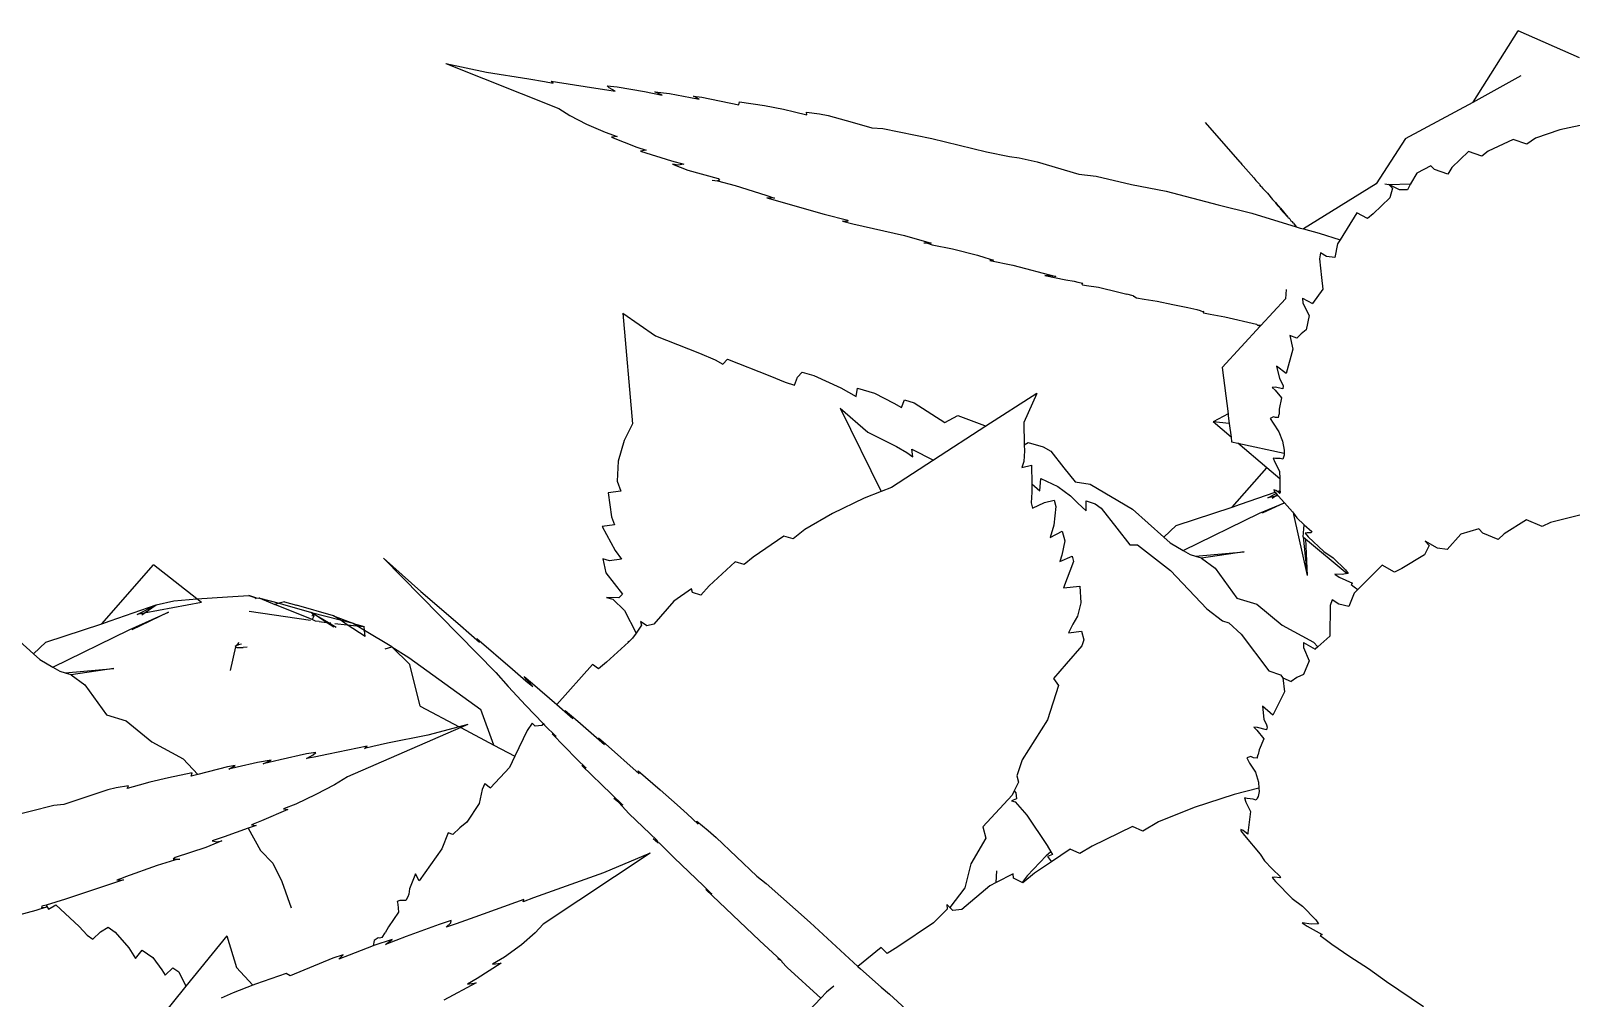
# Model space of a CAD drawing. Header units: metres. Extents: x -175 to 101, y -7 to 93.
# Drawn here: x 10.0074 to 10.097, y 1.4307 to 1.487 of the extents above; entities that cross this region are included whole.
import ezdxf

# ---------------------------------------------------------------- set-up
doc = ezdxf.new("R2010")
doc.units = ezdxf.units.M

# ---------------------------------------------------------------- blocks, each defined once
blk = doc.blocks.new('plantita1')
for p, q in [((-6.032176, 1.486495), (-6.0286, 1.488073)), ((-6.025975, 1.483917), (-6.0286, 1.488073)), ((-5.966202, 1.486179), (-5.97278, 1.483542)), ((-5.966202, 1.486179), (-5.968582, 1.48566)), ((-6.027028, 1.484503), (-6.028772, 1.485473)), ((-5.972333, 1.485148), (-5.974693, 1.484777)), ((-5.972458, 1.485024), (-5.972333, 1.485148)), ((-5.971943, 1.485126), (-5.972458, 1.485024)), ((-5.971046, 1.485275), (-5.971943, 1.485126)), ((-5.968582, 1.48566), (-5.971046, 1.485275)), ((-6.025975, 1.483917), (-6.027028, 1.484503)), ((-5.9811, 1.484217), (-5.983261, 1.483762)), ((-5.980623, 1.484277), (-5.9811, 1.484217)), ((-5.980947, 1.484091), (-5.980623, 1.484277)), ((-5.980438, 1.484192), (-5.980947, 1.484091)), ((-5.979226, 1.484418), (-5.980438, 1.484192)), ((-5.978367, 1.484527), (-5.979226, 1.484418)), ((-5.977772, 1.48453), (-5.978795, 1.484328)), ((-5.978795, 1.484328), (-5.978367, 1.484527)), ((-5.976173, 1.484805), (-5.977772, 1.48453)), ((-5.9756, 1.484878), (-5.976173, 1.484805)), ((-5.976059, 1.484568), (-5.975716, 1.484755)), ((-5.975585, 1.484628), (-5.976059, 1.484568)), ((-5.975716, 1.484755), (-5.9756, 1.484878)), ((-5.974693, 1.484777), (-5.975585, 1.484628)), ((-6.022048, 1.481807), (-6.025975, 1.483917)), ((-5.987198, 1.483335), (-5.98796, 1.483238)), ((-5.986492, 1.483352), (-5.987211, 1.483189)), ((-5.987211, 1.483189), (-5.987198, 1.483335)), ((-5.985865, 1.483504), (-5.986492, 1.483352)), ((-5.984759, 1.483716), (-5.985865, 1.483504)), ((-5.983297, 1.483938), (-5.984759, 1.483716)), ((-5.983261, 1.483762), (-5.983297, 1.483938)), ((-5.97278, 1.483542), (-5.973429, 1.48314)), ((-6.032757, 1.482683), (-6.031017, 1.482306)), ((-6.012428, 1.480417), (-6.010412, 1.48274)), ((-5.991001, 1.482424), (-5.991637, 1.482379)), ((-5.989845, 1.482748), (-5.991001, 1.482424)), ((-5.988462, 1.483138), (-5.989845, 1.482748)), ((-5.98796, 1.483238), (-5.988462, 1.483138)), ((-5.974401, 1.48264), (-5.97549, 1.482164)), ((-5.973429, 1.48314), (-5.974401, 1.48264)), ((-6.031017, 1.482306), (-6.029602, 1.481825)), ((-6.029602, 1.481825), (-6.029107, 1.481476)), ((-6.029107, 1.481476), (-6.028309, 1.481753)), ((-6.028309, 1.481753), (-6.026848, 1.481061)), ((-6.022048, 1.481807), (-6.020347, 1.47917)), ((-5.994486, 1.481807), (-5.997663, 1.481024)), ((-5.991637, 1.482379), (-5.994486, 1.481807)), ((-5.975855, 1.481877), (-5.977316, 1.481307)), ((-5.97549, 1.482164), (-5.976181, 1.481926)), ((-5.976181, 1.481926), (-5.975855, 1.481877)), ((-6.026848, 1.481061), (-6.026481, 1.480778)), ((-6.026481, 1.480778), (-6.025704, 1.481052)), ((-6.025704, 1.481052), (-6.024742, 1.480107)), ((-5.999559, 1.480681), (-6.000615, 1.480445)), ((-5.999005, 1.480751), (-5.999559, 1.480681)), ((-5.997663, 1.481024), (-5.999005, 1.480751)), ((-5.977544, 1.481075), (-5.979347, 1.480503)), ((-5.977316, 1.481307), (-5.97787, 1.48112)), ((-5.97787, 1.48112), (-5.977544, 1.481075)), ((-6.024742, 1.480107), (-6.024502, 1.479723)), ((-6.024502, 1.479723), (-6.023743, 1.479995)), ((-6.023743, 1.479995), (-6.023517, 1.480213)), ((-6.023517, 1.480213), (-6.022713, 1.479777)), ((-6.022713, 1.479777), (-6.022331, 1.47917)), ((-6.012611, 1.480206), (-6.013227, 1.479519)), ((-6.012611, 1.480206), (-6.012532, 1.480296)), ((-6.012428, 1.480417), (-6.012532, 1.480296)), ((-6.003049, 1.479736), (-6.004051, 1.479609)), ((-6.000615, 1.480445), (-6.003049, 1.479736)), ((-5.980291, 1.479965), (-5.98205, 1.479469)), ((-5.979393, 1.480301), (-5.980291, 1.479965)), ((-5.979347, 1.480503), (-5.98005, 1.480301)), ((-5.98005, 1.480301), (-5.979725, 1.480259)), ((-5.979725, 1.480259), (-5.979393, 1.480301)), ((-6.022331, 1.47917), (-6.02237, 1.47917)), ((-6.022331, 1.47917), (-6.022168, 1.478812)), ((-6.021068, 1.479136), (-6.022331, 1.47917)), ((-6.022168, 1.478812), (-6.021707, 1.478814)), ((-6.021707, 1.478814), (-6.021068, 1.479136)), ((-6.021068, 1.479136), (-6.02129, 1.478922)), ((-6.02129, 1.478922), (-6.021137, 1.478341)), ((-6.020852, 1.47917), (-6.021068, 1.479136)), ((-6.020347, 1.47917), (-6.016106, 1.476537)), ((-6.013804, 1.478829), (-6.014009, 1.478626)), ((-6.013753, 1.478884), (-6.013804, 1.478829)), ((-6.013647, 1.47901), (-6.013753, 1.478884)), ((-6.013647, 1.47901), (-6.013563, 1.479103)), ((-6.013554, 1.479145), (-6.013563, 1.479103)), ((-6.013339, 1.479365), (-6.013554, 1.479145)), ((-6.013227, 1.479519), (-6.013339, 1.479365)), ((-6.006109, 1.479118), (-6.008123, 1.478732)), ((-6.004051, 1.479609), (-6.006109, 1.479118)), ((-5.983051, 1.479074), (-5.98483, 1.478507)), ((-5.982024, 1.479338), (-5.983051, 1.479074)), ((-5.98205, 1.479469), (-5.982132, 1.479378)), ((-5.982132, 1.479378), (-5.982024, 1.479338)), ((-5.981699, 1.479379), (-5.982024, 1.479338)), ((-6.021137, 1.478341), (-6.020165, 1.47741)), ((-6.014489, 1.478077), (-6.014695, 1.477843)), ((-6.01448, 1.478044), (-6.014695, 1.477843)), ((-6.014489, 1.478077), (-6.014672, 1.477824)), ((-6.014672, 1.477824), (-6.01448, 1.478044)), ((-6.014308, 1.478244), (-6.014489, 1.478077)), ((-6.014009, 1.478626), (-6.014308, 1.478244)), ((-6.011138, 1.477935), (-6.013105, 1.477466)), ((-6.008123, 1.478732), (-6.011138, 1.477935)), ((-5.984896, 1.478343), (-5.988215, 1.477391)), ((-5.98483, 1.478507), (-5.985326, 1.47834)), ((-5.985326, 1.47834), (-5.984896, 1.478343)), ((-6.020165, 1.47741), (-6.019842, 1.477156)), ((-6.019842, 1.477156), (-6.019219, 1.477474)), ((-6.019219, 1.477474), (-6.018239, 1.475905)), ((-6.013105, 1.477466), (-6.015678, 1.476661)), ((-6.015373, 1.477015), (-6.015462, 1.476967)), ((-6.015315, 1.477134), (-6.015373, 1.477015)), ((-6.015315, 1.477134), (-6.015214, 1.477196)), ((-6.015191, 1.477224), (-6.015214, 1.477196)), ((-6.014772, 1.477754), (-6.015191, 1.477224)), ((-6.014764, 1.477716), (-6.015191, 1.477224)), ((-6.014772, 1.477754), (-6.014695, 1.477843)), ((-6.014772, 1.477754), (-6.014764, 1.477716)), ((-5.988215, 1.477391), (-5.989607, 1.477042)), ((-5.989607, 1.477042), (-5.989589, 1.47697)), ((-6.017033, 1.476295), (-6.018239, 1.475905)), ((-6.016106, 1.476537), (-6.017033, 1.476295)), ((-6.015913, 1.476588), (-6.016106, 1.476537)), ((-6.015678, 1.476661), (-6.015913, 1.476588)), ((-6.015539, 1.476877), (-6.015678, 1.476661)), ((-6.015539, 1.476877), (-6.015462, 1.476967)), ((-5.99289, 1.476166), (-5.99444, 1.47571)), ((-5.9899, 1.476834), (-5.99289, 1.476166)), ((-5.989299, 1.476983), (-5.9899, 1.476834)), ((-5.989589, 1.47697), (-5.989299, 1.476983)), ((-6.018239, 1.475905), (-6.018088, 1.475664)), ((-6.018088, 1.475664), (-6.017932, 1.47487)), ((-5.995681, 1.47539), (-5.997145, 1.47502)), ((-5.994502, 1.475609), (-5.995681, 1.47539)), ((-5.994228, 1.475713), (-5.994502, 1.475609)), ((-5.99444, 1.47571), (-5.994228, 1.475713)), ((-5.994228, 1.475713), (-5.994017, 1.475717)), ((-6.017932, 1.47487), (-6.01745, 1.474933)), ((-6.01745, 1.474933), (-6.017096, 1.47514)), ((-6.017039, 1.474796), (-6.017159, 1.473712)), ((-6.017096, 1.47514), (-6.017039, 1.474796)), ((-5.999193, 1.474422), (-6.001706, 1.473773)), ((-5.997871, 1.474702), (-5.999193, 1.474422)), ((-5.997572, 1.474875), (-5.99807, 1.474722)), ((-5.99807, 1.474722), (-5.997871, 1.474702)), ((-5.997145, 1.47502), (-5.997572, 1.474875)), ((-6.017159, 1.473712), (-6.017234, 1.473033)), ((-6.002987, 1.473447), (-6.003269, 1.47338)), ((-6.002764, 1.473492), (-6.002987, 1.473447)), ((-6.002293, 1.473576), (-6.002764, 1.473492)), ((-6.001066, 1.473837), (-6.002293, 1.473576)), ((-6.001706, 1.473773), (-6.001066, 1.473837)), ((-6.017234, 1.473033), (-6.016632, 1.472195)), ((-6.015095, 1.473015), (-6.015056, 1.472464)), ((-6.006393, 1.472535), (-6.006832, 1.472458)), ((-6.006234, 1.472621), (-6.006393, 1.472535)), ((-6.006206, 1.472654), (-6.006234, 1.472621)), ((-6.006234, 1.472621), (-6.006183, 1.472613)), ((-6.006206, 1.472654), (-6.005837, 1.472746)), ((-6.005358, 1.472859), (-6.005837, 1.472746)), ((-6.004188, 1.473153), (-6.005358, 1.472859)), ((-6.003489, 1.473257), (-6.004188, 1.473153)), ((-6.003248, 1.473288), (-6.003489, 1.473257)), ((-6.003269, 1.47338), (-6.00321, 1.473324)), ((-6.00321, 1.473324), (-6.003248, 1.473288)), ((-6.016045, 1.472506), (-6.016632, 1.472195)), ((-6.016078, 1.472219), (-6.016437, 1.471494)), ((-6.016045, 1.472506), (-6.016078, 1.472219)), ((-6.015056, 1.472464), (-6.013624, 1.470917)), ((-6.010303, 1.471649), (-6.010688, 1.471573)), ((-6.01031, 1.471736), (-6.010277, 1.471719)), ((-6.010277, 1.471719), (-6.010303, 1.471649)), ((-6.010094, 1.471791), (-6.010277, 1.471719)), ((-6.009902, 1.471842), (-6.010094, 1.471791)), ((-6.009388, 1.471963), (-6.009902, 1.471842)), ((-6.008515, 1.472151), (-6.009388, 1.471963)), ((-6.007602, 1.472331), (-6.008515, 1.472151)), ((-6.006832, 1.472458), (-6.007602, 1.472331)), ((-6.016437, 1.471494), (-6.016261, 1.47066)), ((-6.013624, 1.470917), (-6.013594, 1.47092)), ((-6.013624, 1.470917), (-6.013594, 1.470889)), ((-6.013594, 1.47092), (-6.013517, 1.470924)), ((-6.013517, 1.470924), (-6.013594, 1.470889)), ((-6.013594, 1.470889), (-6.011371, 1.468484)), ((-6.013517, 1.470924), (-6.01346, 1.470918)), ((-6.013385, 1.470991), (-6.01346, 1.470918)), ((-6.01153, 1.47142), (-6.013385, 1.470991)), ((-6.010688, 1.471573), (-6.01153, 1.47142)), ((-5.976503, 1.471628), (-5.978408, 1.470315)), ((-5.976503, 1.471628), (-5.977076, 1.465192)), ((-6.016261, 1.47066), (-6.01597, 1.470443)), ((-6.01597, 1.470443), (-6.015732, 1.470179)), ((-6.015732, 1.470179), (-6.015309, 1.47034)), ((-6.015309, 1.47034), (-6.015495, 1.46955)), ((-5.978408, 1.470315), (-5.980978, 1.469315)), ((-6.015495, 1.46955), (-6.015096, 1.468129)), ((-5.982608, 1.468964), (-5.985058, 1.467999)), ((-5.982333, 1.46867), (-5.982608, 1.468964)), ((-5.980978, 1.469315), (-5.981876, 1.468928)), ((-6.015096, 1.468129), (-6.014549, 1.468562)), ((-6.014549, 1.468562), (-6.014709, 1.46783)), ((-6.011371, 1.468484), (-6.011722, 1.465777)), ((-5.986952, 1.468198), (-5.987615, 1.468004)), ((-5.986663, 1.467905), (-5.986952, 1.468198)), ((-5.981876, 1.468928), (-5.982333, 1.46867)), ((-6.014876, 1.467537), (-6.014926, 1.467402)), ((-6.014926, 1.467402), (-6.014914, 1.467239)), ((-6.014914, 1.467239), (-6.014471, 1.467321)), ((-6.014709, 1.46783), (-6.014876, 1.467537)), ((-6.014461, 1.46716), (-6.014837, 1.466711)), ((-6.014471, 1.467321), (-6.014297, 1.467318)), ((-6.014297, 1.467318), (-6.014461, 1.46716)), ((-5.990154, 1.467263), (-5.991148, 1.466973)), ((-5.990085, 1.466781), (-5.990154, 1.467263)), ((-5.989183, 1.467295), (-5.990085, 1.466781)), ((-5.987615, 1.468004), (-5.989183, 1.467295)), ((-5.986499, 1.467454), (-5.986663, 1.467905)), ((-5.985951, 1.467614), (-5.986499, 1.467454)), ((-5.985058, 1.467999), (-5.985951, 1.467614)), ((-6.014837, 1.466711), (-6.014704, 1.466045)), ((-6.000588, 1.466971), (-5.999837, 1.465274)), ((-6.000588, 1.466971), (-5.997634, 1.465058)), ((-5.993459, 1.466424), (-5.995253, 1.465272)), ((-5.992906, 1.466586), (-5.993459, 1.466424)), ((-5.992717, 1.466138), (-5.992906, 1.466586)), ((-5.992268, 1.466394), (-5.992717, 1.466138)), ((-5.991148, 1.466973), (-5.992268, 1.466394)), ((-6.014704, 1.466045), (-6.014695, 1.465767)), ((-6.014661, 1.465555), (-6.014695, 1.465767)), ((-6.014661, 1.465555), (-6.014491, 1.465557)), ((-6.014491, 1.465557), (-6.014363, 1.465601)), ((-6.014363, 1.465601), (-6.014179, 1.465499)), ((-6.014179, 1.465499), (-6.014339, 1.465226)), ((-6.011738, 1.465653), (-6.011795, 1.465214)), ((-6.011722, 1.465777), (-6.011738, 1.465653)), ((-6.011722, 1.465777), (-6.010854, 1.465319)), ((-5.996, 1.465682), (-5.99755, 1.465103)), ((-5.995253, 1.465272), (-5.996, 1.465682)), ((-5.989162, 1.466107), (-5.991535, 1.461257)), ((-5.989162, 1.466107), (-5.990759, 1.464704)), ((-6.014679, 1.46474), (-6.014891, 1.464185)), ((-6.014339, 1.465226), (-6.014679, 1.46474)), ((-6.011897, 1.464422), (-6.010854, 1.465319)), ((-6.011795, 1.465214), (-6.011897, 1.464422)), ((-6.011795, 1.465214), (-6.010854, 1.465319)), ((-5.999837, 1.465274), (-5.999866, 1.46397)), ((-5.99755, 1.465103), (-5.997634, 1.465058)), ((-5.997634, 1.465058), (-5.994584, 1.463083)), ((-5.990759, 1.464704), (-5.992432, 1.463868)), ((-5.977076, 1.465192), (-5.976577, 1.464225)), ((-6.014891, 1.464185), (-6.014991, 1.463665)), ((-6.014991, 1.463665), (-6.014988, 1.463486)), ((-6.012301, 1.464075), (-6.014988, 1.463486)), ((-6.013973, 1.462637), (-6.012301, 1.464075)), ((-6.011932, 1.464156), (-6.012301, 1.464075)), ((-6.011897, 1.464422), (-6.011932, 1.464156)), ((-6.001412, 1.463599), (-6.002173, 1.462629)), ((-6.000972, 1.463853), (-6.001412, 1.463599)), ((-6.000091, 1.46411), (-6.000972, 1.463853)), ((-5.999866, 1.46397), (-6.000091, 1.46411)), ((-5.999866, 1.46397), (-5.999874, 1.463616)), ((-5.999874, 1.463616), (-5.999836, 1.463007)), ((-5.993316, 1.463726), (-5.994584, 1.463083)), ((-5.993387, 1.463267), (-5.993316, 1.463726)), ((-5.992432, 1.463868), (-5.993039, 1.463525)), ((-5.976577, 1.464225), (-5.976234, 1.463017)), ((-6.014988, 1.463486), (-6.014986, 1.463367)), ((-6.014986, 1.463367), (-6.01494, 1.46326)), ((-6.01494, 1.46326), (-6.014913, 1.463137)), ((-6.014913, 1.463137), (-6.01476, 1.463172)), ((-6.01476, 1.463172), (-6.01448, 1.463184)), ((-6.014438, 1.462968), (-6.014715, 1.462447)), ((-6.01448, 1.463184), (-6.014346, 1.463203)), ((-6.014346, 1.463203), (-6.014438, 1.462968)), ((-6.000283, 1.462798), (-6.000297, 1.461696)), ((-5.999733, 1.462646), (-6.000283, 1.462798)), ((-5.999836, 1.463007), (-5.999733, 1.462646)), ((-5.994584, 1.463083), (-5.992131, 1.461494)), ((-5.993039, 1.463525), (-5.993387, 1.463267)), ((-5.976234, 1.463017), (-5.976176, 1.46186)), ((-6.014726, 1.46199), (-6.01474, 1.461364)), ((-6.014726, 1.46199), (-6.013973, 1.462637)), ((-6.014715, 1.462447), (-6.014726, 1.46199)), ((-6.011961, 1.460349), (-6.013973, 1.462637)), ((-6.002819, 1.461825), (-6.003693, 1.461692)), ((-6.002173, 1.462629), (-6.002819, 1.461825)), ((-6.000826, 1.462015), (-6.001819, 1.461544)), ((-6.000778, 1.461297), (-6.000826, 1.462015)), ((-5.976176, 1.46186), (-5.976386, 1.461273)), ((-6.014642, 1.461007), (-6.014998, 1.460607)), ((-6.014758, 1.46114), (-6.014721, 1.461167)), ((-6.014721, 1.461167), (-6.014751, 1.461188)), ((-6.014745, 1.461253), (-6.014747, 1.46122)), ((-6.014747, 1.46122), (-6.014721, 1.461167)), ((-6.014743, 1.461311), (-6.014745, 1.461253)), ((-6.014662, 1.461211), (-6.014745, 1.461253)), ((-6.01474, 1.461364), (-6.014743, 1.461311)), ((-6.014596, 1.46126), (-6.014743, 1.461311)), ((-6.014721, 1.461167), (-6.014662, 1.461211)), ((-6.014662, 1.461211), (-6.014596, 1.46126)), ((-6.014603, 1.461051), (-6.014642, 1.461007)), ((-6.014642, 1.461007), (-6.014427, 1.460967)), ((-6.014583, 1.461073), (-6.014603, 1.461051)), ((-6.014596, 1.46126), (-6.014508, 1.461312)), ((-6.014523, 1.461141), (-6.014583, 1.461073)), ((-6.014427, 1.460967), (-6.014583, 1.461073)), ((-6.01446, 1.461213), (-6.014523, 1.461141)), ((-6.014028, 1.460892), (-6.014523, 1.461141)), ((-6.014508, 1.461312), (-6.01439, 1.461358)), ((-6.014402, 1.461279), (-6.01446, 1.461213)), ((-6.012455, 1.460513), (-6.01446, 1.461213)), ((-6.014287, 1.460872), (-6.014427, 1.460967)), ((-6.014427, 1.460967), (-6.014028, 1.460892)), ((-6.01439, 1.461358), (-6.014402, 1.461279)), ((-6.003693, 1.461692), (-6.006167, 1.460237)), ((-6.002565, 1.461008), (-6.002984, 1.460579)), ((-6.001819, 1.461544), (-6.002565, 1.461008)), ((-6.000297, 1.461696), (-6.000778, 1.461297)), ((-6.000297, 1.461696), (-6.000303, 1.461209)), ((-6.000303, 1.461209), (-6.000265, 1.460603)), ((-5.992131, 1.461494), (-5.991535, 1.461257)), ((-5.991535, 1.461257), (-5.990542, 1.460861)), ((-5.976386, 1.461273), (-5.975656, 1.461173)), ((-5.975656, 1.461173), (-5.975845, 1.45978)), ((-6.015531, 1.459996), (-6.015727, 1.45973)), ((-6.015469, 1.46008), (-6.015531, 1.459996)), ((-6.015531, 1.459996), (-6.015528, 1.459911)), ((-6.014998, 1.460607), (-6.015469, 1.46008)), ((-6.014998, 1.460607), (-6.013701, 1.459989)), ((-6.013552, 1.459988), (-6.014998, 1.460607)), ((-6.009116, 1.457821), (-6.013552, 1.459988)), ((-6.011961, 1.460349), (-6.012455, 1.460513)), ((-6.008705, 1.459273), (-6.011961, 1.460349)), ((-6.006167, 1.460237), (-6.007991, 1.458604)), ((-6.004334, 1.460286), (-6.00525, 1.459116)), ((-6.003996, 1.460542), (-6.004334, 1.460286)), ((-6.003475, 1.460711), (-6.003996, 1.460542)), ((-6.003466, 1.460131), (-6.003475, 1.460711)), ((-6.002984, 1.460579), (-6.003466, 1.460131)), ((-6.001606, 1.460758), (-6.001703, 1.460384)), ((-6.001703, 1.460384), (-6.001591, 1.459291)), ((-6.00105, 1.460611), (-6.001606, 1.460758)), ((-6.000345, 1.460293), (-6.00105, 1.460611)), ((-6.000265, 1.460603), (-6.000345, 1.460293)), ((-5.990542, 1.460861), (-5.988709, 1.459979)), ((-6.032351, 1.459927), (-6.030477, 1.459448)), ((-6.030477, 1.459448), (-6.02999, 1.45922)), ((-6.02999, 1.45922), (-6.029088, 1.459607)), ((-6.029088, 1.459607), (-6.027783, 1.458802)), ((-6.026555, 1.458836), (-6.026313, 1.459087)), ((-6.026313, 1.459087), (-6.025274, 1.458768)), ((-6.016148, 1.459324), (-6.016597, 1.458925)), ((-6.015528, 1.459911), (-6.016329, 1.456372)), ((-6.015727, 1.45973), (-6.016148, 1.459324)), ((-6.016097, 1.458624), (-6.016148, 1.459324)), ((-6.007991, 1.458604), (-6.008705, 1.459273)), ((-6.00525, 1.459116), (-6.006016, 1.458147)), ((-6.001591, 1.459291), (-6.001382, 1.458575)), ((-5.988709, 1.459979), (-5.987101, 1.459047)), ((-5.975315, 1.459228), (-5.976063, 1.457818)), ((-5.975845, 1.45978), (-5.976031, 1.459321)), ((-5.976031, 1.459321), (-5.975315, 1.459228)), ((-6.027783, 1.458802), (-6.027435, 1.458454)), ((-6.027435, 1.458454), (-6.026555, 1.458836)), ((-6.025274, 1.458768), (-6.024471, 1.457883)), ((-6.023912, 1.457953), (-6.023185, 1.458367)), ((-6.023185, 1.458367), (-6.023422, 1.458122)), ((-6.016237, 1.458507), (-6.018645, 1.45648)), ((-6.01639, 1.458625), (-6.017288, 1.457759)), ((-6.016597, 1.458925), (-6.016562, 1.458858)), ((-6.016562, 1.458858), (-6.016319, 1.458859)), ((-6.016209, 1.458832), (-6.01639, 1.458625)), ((-6.016097, 1.458624), (-6.016329, 1.456372)), ((-6.016237, 1.458507), (-6.016329, 1.456372)), ((-6.016319, 1.458859), (-6.016209, 1.458832)), ((-6.016097, 1.458624), (-6.016237, 1.458507)), ((-6.008358, 1.458275), (-6.009116, 1.457821)), ((-6.007991, 1.458604), (-6.008358, 1.458275)), ((-6.002077, 1.458949), (-6.002223, 1.458388)), ((-6.002223, 1.458388), (-6.002044, 1.457548)), ((-6.001382, 1.458575), (-6.002077, 1.458949)), ((-5.987101, 1.459047), (-5.986416, 1.458496)), ((-5.986416, 1.458496), (-5.985882, 1.458651)), ((-5.985882, 1.458651), (-5.984088, 1.457444)), ((-6.024471, 1.457883), (-6.023912, 1.457953)), ((-6.023422, 1.458122), (-6.02315, 1.457564)), ((-6.02315, 1.457564), (-6.021835, 1.456775)), ((-6.018556, 1.456702), (-6.017832, 1.4574)), ((-6.017288, 1.457759), (-6.017832, 1.4574)), ((-6.012654, 1.457746), (-6.010175, 1.45738)), ((-6.009833, 1.457489), (-6.012654, 1.457746)), ((-6.010175, 1.45738), (-6.010978, 1.456801)), ((-6.010153, 1.457396), (-6.010175, 1.45738)), ((-6.009833, 1.457489), (-6.010153, 1.457396)), ((-6.009512, 1.457583), (-6.009833, 1.457489)), ((-6.009116, 1.457821), (-6.009512, 1.457583)), ((-6.006455, 1.458148), (-6.008373, 1.456668)), ((-6.006016, 1.458147), (-6.006455, 1.458148)), ((-6.002653, 1.457499), (-6.002734, 1.457187)), ((-6.001939, 1.457192), (-6.002653, 1.457499)), ((-6.002044, 1.457548), (-6.001939, 1.457192)), ((-5.984088, 1.457444), (-5.983563, 1.457006)), ((-5.976063, 1.457818), (-5.976437, 1.457317)), ((-5.976437, 1.457317), (-5.975732, 1.457231)), ((-5.975732, 1.457231), (-5.975348, 1.457343)), ((-5.975348, 1.457343), (-5.975522, 1.456521)), ((-5.962587, 1.457383), (-5.969126, 1.450721)), ((-5.962587, 1.457383), (-5.964747, 1.455436)), ((-6.021835, 1.456775), (-6.021405, 1.456569)), ((-6.021405, 1.456569), (-6.020697, 1.456977)), ((-6.020697, 1.456977), (-6.019278, 1.455553)), ((-6.018556, 1.456702), (-6.018706, 1.456491)), ((-6.018706, 1.456491), (-6.018645, 1.45648)), ((-6.018645, 1.45648), (-6.018359, 1.456431)), ((-6.018359, 1.456431), (-6.017938, 1.456449)), ((-6.017938, 1.456449), (-6.018184, 1.456275)), ((-6.010978, 1.456801), (-6.01223, 1.455042)), ((-6.008373, 1.456668), (-6.010493, 1.454437)), ((-6.002734, 1.457187), (-6.002142, 1.455656)), ((-5.983563, 1.457006), (-5.983046, 1.457162)), ((-5.983046, 1.457162), (-5.981533, 1.45576)), ((-5.975522, 1.456521), (-5.976492, 1.455289)), ((-5.951722, 1.455007), (-5.949209, 1.456992)), ((-5.946192, 1.453561), (-5.949209, 1.456992)), ((-6.01906, 1.455703), (-6.019278, 1.455553)), ((-6.019278, 1.455553), (-6.019059, 1.455333)), ((-6.018876, 1.455846), (-6.01906, 1.455703)), ((-6.018184, 1.456275), (-6.018959, 1.455918)), ((-6.018959, 1.455918), (-6.018876, 1.455846)), ((-6.003108, 1.455751), (-6.003163, 1.454772)), ((-6.002142, 1.455656), (-6.003108, 1.455751)), ((-5.981533, 1.45576), (-5.981054, 1.455226)), ((-5.980553, 1.455384), (-5.980496, 1.455601)), ((-5.980496, 1.455601), (-5.979471, 1.454869)), ((-6.019059, 1.455333), (-6.018752, 1.454563)), ((-6.018752, 1.454563), (-6.018177, 1.454696)), ((-6.018177, 1.454696), (-6.017779, 1.454955)), ((-6.017779, 1.454955), (-6.017659, 1.454619)), ((-6.017659, 1.454619), (-6.017635, 1.45283)), ((-6.013389, 1.454704), (-6.014874, 1.453471)), ((-6.01223, 1.455042), (-6.013389, 1.454704)), ((-6.003163, 1.454772), (-6.002967, 1.454001)), ((-5.981054, 1.455226), (-5.980553, 1.455384)), ((-5.979471, 1.454869), (-5.978321, 1.453541)), ((-5.975936, 1.454983), (-5.976603, 1.454324)), ((-5.976492, 1.455289), (-5.976271, 1.455072)), ((-5.976271, 1.455072), (-5.97556, 1.455093)), ((-5.97556, 1.455093), (-5.975936, 1.454983)), ((-5.964747, 1.455436), (-5.966911, 1.453585)), ((-5.959677, 1.454028), (-5.957512, 1.454643)), ((-5.95843, 1.453806), (-5.956256, 1.454687)), ((-5.956698, 1.454703), (-5.958397, 1.454213)), ((-5.956816, 1.454831), (-5.957512, 1.454643)), ((-5.956816, 1.454831), (-5.95651, 1.454752)), ((-5.95651, 1.454752), (-5.956698, 1.454703)), ((-5.955392, 1.455047), (-5.95651, 1.454752)), ((-5.95651, 1.454752), (-5.956256, 1.454687)), ((-5.955392, 1.455047), (-5.956256, 1.454687)), ((-5.955392, 1.455047), (-5.955359, 1.455046)), ((-5.955332, 1.455053), (-5.955359, 1.455046)), ((-5.955154, 1.455069), (-5.955332, 1.455053)), ((-5.954756, 1.455197), (-5.955154, 1.455069)), ((-5.955154, 1.455069), (-5.954756, 1.455197)), ((-5.955154, 1.455069), (-5.955117, 1.455004)), ((-5.954756, 1.455197), (-5.955151, 1.455089)), ((-5.953504, 1.455136), (-5.954756, 1.455197)), ((-5.951722, 1.455007), (-5.953504, 1.455136)), ((-5.951999, 1.454802), (-5.951722, 1.455007)), ((-5.951999, 1.454802), (-5.948658, 1.454179)), ((-5.950381, 1.454885), (-5.951722, 1.455007)), ((-5.949362, 1.454659), (-5.950381, 1.454885)), ((-5.946686, 1.453725), (-5.949362, 1.454659)), ((-5.948259, 1.454104), (-5.949362, 1.454659)), ((-5.948658, 1.454179), (-5.949362, 1.454659)), ((-6.011396, 1.453728), (-6.011774, 1.453605)), ((-6.010493, 1.454437), (-6.011396, 1.453728)), ((-6.002967, 1.454001), (-6.002691, 1.453544)), ((-5.976603, 1.454324), (-5.977281, 1.453015)), ((-5.959677, 1.454028), (-5.960747, 1.45361)), ((-5.960057, 1.453779), (-5.960747, 1.45361)), ((-5.960478, 1.453502), (-5.960057, 1.453779)), ((-5.958397, 1.454213), (-5.960057, 1.453779)), ((-5.960057, 1.453779), (-5.959677, 1.454028)), ((-5.958397, 1.454213), (-5.959387, 1.453624)), ((-5.959272, 1.453637), (-5.958397, 1.454213)), ((-5.95884, 1.453685), (-5.958621, 1.453717)), ((-5.958621, 1.453717), (-5.95843, 1.453806)), ((-5.958397, 1.454213), (-5.958527, 1.453999)), ((-5.958527, 1.453999), (-5.958415, 1.454016)), ((-5.958527, 1.453999), (-5.95843, 1.453806)), ((-5.958335, 1.453758), (-5.954775, 1.454276)), ((-5.95008, 1.454225), (-5.947932, 1.4532)), ((-5.947783, 1.453199), (-5.95008, 1.454225)), ((-5.948518, 1.454083), (-5.948658, 1.454179)), ((-5.948658, 1.454179), (-5.948259, 1.454104)), ((-5.946192, 1.453561), (-5.946686, 1.453725)), ((-6.017635, 1.45283), (-6.016945, 1.452224)), ((-6.014874, 1.453471), (-6.016698, 1.452487)), ((-6.012482, 1.452962), (-6.014092, 1.450812)), ((-6.011774, 1.453605), (-6.012482, 1.452962)), ((-6.003194, 1.45313), (-6.003323, 1.452632)), ((-6.002432, 1.453027), (-6.003194, 1.45313)), ((-6.002691, 1.453544), (-6.002432, 1.453027)), ((-5.978321, 1.453541), (-5.977905, 1.453434)), ((-5.977905, 1.453434), (-5.977546, 1.453683)), ((-5.977546, 1.453683), (-5.977602, 1.45347)), ((-5.977602, 1.45347), (-5.977281, 1.453015)), ((-5.977281, 1.453015), (-5.977067, 1.452712)), ((-5.967703, 1.452901), (-5.968166, 1.452491)), ((-5.966911, 1.453585), (-5.967703, 1.452901)), ((-5.963061, 1.452216), (-5.961486, 1.453164)), ((-5.961521, 1.452818), (-5.960478, 1.453502)), ((-5.961521, 1.452818), (-5.961486, 1.453164)), ((-5.961486, 1.453164), (-5.961028, 1.453441)), ((-5.961486, 1.453164), (-5.961463, 1.453392)), ((-5.96081, 1.453572), (-5.961463, 1.453392)), ((-5.961028, 1.453441), (-5.961463, 1.453392)), ((-5.961028, 1.453441), (-5.96081, 1.453572)), ((-5.960478, 1.453502), (-5.961028, 1.453441)), ((-5.96081, 1.453572), (-5.960747, 1.45361)), ((-5.959753, 1.453583), (-5.960478, 1.453502)), ((-5.959387, 1.453624), (-5.959831, 1.45336)), ((-5.959696, 1.453357), (-5.959272, 1.453637)), ((-5.959387, 1.453624), (-5.959521, 1.453609)), ((-5.959272, 1.453637), (-5.959387, 1.453624)), ((-5.95884, 1.453685), (-5.959272, 1.453637)), ((-5.943347, 1.451033), (-5.947783, 1.453199)), ((-5.942936, 1.452485), (-5.946192, 1.453561)), ((-5.940397, 1.453449), (-5.942222, 1.451816)), ((-6.016698, 1.452487), (-6.016945, 1.452224)), ((-6.016945, 1.452224), (-6.016782, 1.452081)), ((-6.016116, 1.452477), (-6.016782, 1.452081)), ((-6.016114, 1.452186), (-6.016442, 1.451409)), ((-6.016116, 1.452477), (-6.016114, 1.452186)), ((-6.003323, 1.452632), (-6.003217, 1.452281)), ((-6.003217, 1.452281), (-6.00231, 1.451236)), ((-5.976831, 1.452495), (-5.977067, 1.452712)), ((-5.976798, 1.452539), (-5.976831, 1.452495)), ((-5.976831, 1.452495), (-5.975555, 1.451326)), ((-5.968007, 1.452696), (-5.970081, 1.45092)), ((-5.968166, 1.452491), (-5.968007, 1.452696)), ((-5.963061, 1.452216), (-5.964117, 1.45119)), ((-5.963061, 1.452216), (-5.964049, 1.451589)), ((-5.962674, 1.452095), (-5.963061, 1.452216)), ((-5.954648, 1.452201), (-5.95442, 1.452185)), ((-5.95421, 1.45218), (-5.95442, 1.452185)), ((-5.954328, 1.452371), (-5.95414, 1.452323)), ((-5.954057, 1.452187), (-5.95421, 1.45218)), ((-5.954174, 1.452471), (-5.954013, 1.452277)), ((-5.95414, 1.452323), (-5.954013, 1.452277)), ((-5.95397, 1.452207), (-5.954057, 1.452187)), ((-5.954013, 1.452277), (-5.953955, 1.452237)), ((-5.953955, 1.452237), (-5.95397, 1.452207)), ((-5.95397, 1.452207), (-5.953671, 1.450844)), ((-5.942222, 1.451816), (-5.942936, 1.452485)), ((-6.016442, 1.451409), (-6.016105, 1.450601)), ((-6.00231, 1.451236), (-6.001566, 1.450365)), ((-5.975555, 1.451326), (-5.975089, 1.450933)), ((-5.975089, 1.450933), (-5.974742, 1.451181)), ((-5.974742, 1.451181), (-5.972665, 1.448864)), ((-5.964049, 1.451589), (-5.968253, 1.448565)), ((-5.964711, 1.448764), (-5.964117, 1.45119)), ((-5.943347, 1.451033), (-5.943743, 1.450795)), ((-5.942589, 1.451487), (-5.943347, 1.451033)), ((-5.942222, 1.451816), (-5.942589, 1.451487)), ((-6.016105, 1.450601), (-6.015721, 1.450427)), ((-6.015721, 1.450427), (-6.015392, 1.450198)), ((-6.014903, 1.450421), (-6.015392, 1.450198)), ((-6.014903, 1.450421), (-6.015012, 1.449604)), ((-6.014776, 1.45059), (-6.014903, 1.450421)), ((-6.014092, 1.450812), (-6.014776, 1.45059)), ((-6.001566, 1.450365), (-6.001862, 1.449972)), ((-5.971278, 1.449898), (-5.970914, 1.450298)), ((-5.970868, 1.450239), (-5.971278, 1.449898)), ((-5.970762, 1.450497), (-5.971257, 1.450085)), ((-5.970914, 1.450298), (-5.970762, 1.450497)), ((-5.970081, 1.45092), (-5.970868, 1.450239)), ((-5.969126, 1.450721), (-5.969839, 1.449911)), ((-5.946885, 1.450958), (-5.944406, 1.450592)), ((-5.944064, 1.450701), (-5.946885, 1.450958)), ((-5.944406, 1.450592), (-5.945209, 1.450013)), ((-5.944384, 1.450608), (-5.944406, 1.450592)), ((-5.944064, 1.450701), (-5.944384, 1.450608)), ((-5.943743, 1.450795), (-5.944064, 1.450701)), ((-6.015012, 1.449604), (-6.014319, 1.448243)), ((-6.001862, 1.449972), (-6.001226, 1.447972)), ((-5.971257, 1.450085), (-5.972665, 1.448864)), ((-5.969839, 1.449911), (-5.970858, 1.448809)), ((-5.945209, 1.450013), (-5.946461, 1.448254)), ((-6.014319, 1.448243), (-6.01372, 1.448755)), ((-6.01372, 1.448755), (-6.013806, 1.448)), ((-5.973154, 1.448504), (-5.973896, 1.447886)), ((-5.972665, 1.448864), (-5.973592, 1.448042)), ((-5.973592, 1.448042), (-5.973154, 1.448504)), ((-5.970858, 1.448809), (-5.971877, 1.44775)), ((-5.969008, 1.446493), (-5.968253, 1.448565)), ((-5.964711, 1.448764), (-5.966986, 1.447562)), ((-6.013965, 1.447683), (-6.014005, 1.447541)), ((-6.014005, 1.447541), (-6.013967, 1.44738)), ((-6.013967, 1.44738), (-6.013442, 1.447527)), ((-6.013806, 1.448), (-6.013965, 1.447683)), ((-6.013442, 1.447527), (-6.01323, 1.447549)), ((-6.01323, 1.447549), (-6.013406, 1.447367)), ((-6.001226, 1.447972), (-5.999748, 1.445647)), ((-5.973896, 1.447886), (-5.974979, 1.446935)), ((-5.971959, 1.447664), (-5.972628, 1.447005)), ((-5.971877, 1.44775), (-5.971959, 1.447664)), ((-5.971877, 1.44775), (-5.971805, 1.447642)), ((-5.971805, 1.447642), (-5.971411, 1.447605)), ((-5.971411, 1.447605), (-5.971232, 1.447779)), ((-5.971232, 1.447779), (-5.970946, 1.447338)), ((-5.967075, 1.447515), (-5.969008, 1.446493)), ((-5.967497, 1.447699), (-5.967075, 1.447515)), ((-5.967497, 1.447699), (-5.966986, 1.447562)), ((-5.967075, 1.447515), (-5.960498, 1.444648)), ((-5.966986, 1.447562), (-5.965167, 1.447076)), ((-5.94762, 1.447916), (-5.949105, 1.446683)), ((-5.946461, 1.448254), (-5.94762, 1.447916)), ((-6.013406, 1.447367), (-6.013797, 1.446864)), ((-6.013797, 1.446864), (-6.013537, 1.446218)), ((-5.9755, 1.446574), (-5.977453, 1.444825)), ((-5.975087, 1.446918), (-5.9755, 1.446574)), ((-5.974979, 1.446935), (-5.975436, 1.44653)), ((-5.975436, 1.44653), (-5.975087, 1.446918)), ((-5.972388, 1.447144), (-5.973834, 1.445681)), ((-5.972628, 1.447005), (-5.972388, 1.447144)), ((-5.970946, 1.447338), (-5.970233, 1.445845)), ((-5.965167, 1.447076), (-5.962825, 1.446601)), ((-5.962825, 1.446601), (-5.961969, 1.446418)), ((-5.949105, 1.446683), (-5.950929, 1.445699)), ((-6.013537, 1.446218), (-6.013484, 1.445941)), ((-6.013412, 1.445735), (-6.013484, 1.445941)), ((-6.013412, 1.445735), (-6.013207, 1.445762)), ((-6.013207, 1.445762), (-6.013057, 1.445824)), ((-6.013057, 1.445824), (-6.012819, 1.445749)), ((-6.012819, 1.445749), (-6.012973, 1.445453)), ((-5.999748, 1.445647), (-5.999433, 1.444704)), ((-5.973834, 1.445681), (-5.974368, 1.445158)), ((-5.969008, 1.446493), (-5.970233, 1.445845)), ((-5.970233, 1.445845), (-5.969923, 1.445196)), ((-5.961969, 1.446418), (-5.961469, 1.446295)), ((-5.961469, 1.446295), (-5.961636, 1.446435)), ((-5.961636, 1.446435), (-5.959393, 1.445977)), ((-5.959393, 1.445977), (-5.958541, 1.445794)), ((-5.958485, 1.445932), (-5.958644, 1.44607)), ((-5.958644, 1.44607), (-5.958107, 1.445979)), ((-5.958541, 1.445794), (-5.958097, 1.445718)), ((-5.958097, 1.445718), (-5.958485, 1.445932)), ((-5.958107, 1.445979), (-5.956576, 1.445642)), ((-5.950929, 1.445699), (-5.951789, 1.444782)), ((-6.013314, 1.444918), (-6.013489, 1.444332)), ((-6.012973, 1.445453), (-6.013314, 1.444918)), ((-5.977398, 1.444992), (-5.978679, 1.4439)), ((-5.977453, 1.444825), (-5.977398, 1.444992)), ((-5.974127, 1.4453), (-5.975848, 1.443635)), ((-5.974368, 1.445158), (-5.974127, 1.4453)), ((-5.969923, 1.445196), (-5.968809, 1.444013)), ((-5.956576, 1.445642), (-5.955584, 1.445398)), ((-5.955584, 1.445398), (-5.956052, 1.445627)), ((-5.956052, 1.445627), (-5.955248, 1.445489)), ((-5.955248, 1.445489), (-5.954079, 1.445214)), ((-5.954079, 1.445214), (-5.953585, 1.445093)), ((-5.953585, 1.445093), (-5.953956, 1.445305)), ((-5.953956, 1.445305), (-5.953509, 1.445228)), ((-5.953509, 1.445228), (-5.951789, 1.444782)), ((-5.951789, 1.444782), (-5.951401, 1.444681)), ((-5.951401, 1.444681), (-5.951451, 1.444876)), ((-5.951451, 1.444876), (-5.950065, 1.444601)), ((-6.013518, 1.443982), (-6.013533, 1.443799)), ((-6.013489, 1.444332), (-6.013518, 1.443982)), ((-6.013518, 1.443982), (-6.012086, 1.443625)), ((-5.999433, 1.444704), (-5.999527, 1.444341)), ((-5.999527, 1.444341), (-5.999284, 1.443831)), ((-5.978679, 1.4439), (-5.97967, 1.443026)), ((-5.968488, 1.444259), (-5.968809, 1.444013)), ((-5.968488, 1.444259), (-5.968324, 1.443912)), ((-5.968324, 1.443912), (-5.968155, 1.443096)), ((-5.960498, 1.444648), (-5.959742, 1.444189)), ((-5.959742, 1.444189), (-5.958656, 1.443617)), ((-5.950065, 1.444601), (-5.948995, 1.444344)), ((-5.948995, 1.444344), (-5.948375, 1.444163)), ((-5.948375, 1.444163), (-5.947668, 1.443968)), ((-5.947668, 1.443968), (-5.947747, 1.44413)), ((-5.947747, 1.44413), (-5.947033, 1.444007)), ((-5.947033, 1.444007), (-5.946546, 1.443887)), ((-5.946546, 1.443887), (-5.945151, 1.443427)), ((-6.013533, 1.443799), (-6.013483, 1.443502)), ((-6.013483, 1.443502), (-6.013413, 1.443401)), ((-6.013413, 1.443401), (-6.013361, 1.443283)), ((-6.013361, 1.443283), (-6.013181, 1.44334)), ((-6.013181, 1.44334), (-6.012843, 1.443393)), ((-6.01276, 1.443183), (-6.01302, 1.442623)), ((-6.012843, 1.443393), (-6.012683, 1.443431)), ((-6.012683, 1.443431), (-6.01276, 1.443183)), ((-6.012086, 1.443625), (-6.009754, 1.442873)), ((-5.999335, 1.443186), (-6.000018, 1.442422)), ((-5.99937, 1.443721), (-5.999416, 1.443378)), ((-5.999416, 1.443378), (-5.999113, 1.443258)), ((-5.999284, 1.443831), (-5.99937, 1.443721)), ((-5.999113, 1.443258), (-5.999335, 1.443186)), ((-5.999284, 1.443831), (-5.999167, 1.443585)), ((-5.999167, 1.443585), (-5.997452, 1.441732)), ((-5.97967, 1.443026), (-5.980246, 1.442498)), ((-5.976267, 1.443153), (-5.976862, 1.442508)), ((-5.975848, 1.443635), (-5.976509, 1.443008)), ((-5.976509, 1.443008), (-5.976267, 1.443153)), ((-5.976267, 1.443153), (-5.975981, 1.443392)), ((-5.968155, 1.443096), (-5.967428, 1.442019)), ((-5.958656, 1.443617), (-5.957479, 1.443068)), ((-5.957479, 1.443068), (-5.956761, 1.44279)), ((-5.945151, 1.443427), (-5.943986, 1.443046)), ((-5.943986, 1.443046), (-5.943406, 1.442983)), ((-5.943406, 1.442983), (-5.94064, 1.442292)), ((-6.01302, 1.442623), (-6.01289, 1.441537)), ((-6.009754, 1.442873), (-6.007675, 1.442028)), ((-6.000018, 1.442422), (-6.001189, 1.440655)), ((-5.980822, 1.442066), (-5.98148, 1.441518)), ((-5.980246, 1.442498), (-5.980901, 1.441903)), ((-5.980901, 1.441903), (-5.980822, 1.442066)), ((-5.976862, 1.442508), (-5.978512, 1.44095)), ((-5.956761, 1.44279), (-5.957025, 1.442743)), ((-5.957025, 1.442743), (-5.955478, 1.442083)), ((-5.955478, 1.442083), (-5.954905, 1.441865)), ((-6.012677, 1.441244), (-6.013585, 1.440148)), ((-6.01289, 1.441537), (-6.012877, 1.441392)), ((-6.012879, 1.441311), (-6.012705, 1.441451)), ((-6.012877, 1.441392), (-6.012879, 1.441311)), ((-6.012705, 1.441451), (-6.012601, 1.441519)), ((-6.012467, 1.441501), (-6.012677, 1.441244)), ((-6.012601, 1.441519), (-6.012464, 1.441582)), ((-6.012464, 1.441582), (-6.012467, 1.441501)), ((-6.007675, 1.442028), (-6.006755, 1.441489)), ((-6.006755, 1.441489), (-6.006165, 1.441751)), ((-6.006165, 1.441751), (-6.003808, 1.440614)), ((-5.997452, 1.441732), (-5.997622, 1.441077)), ((-5.98148, 1.441518), (-5.981931, 1.441118)), ((-5.967428, 1.442019), (-5.967017, 1.44168)), ((-5.967017, 1.44168), (-5.966622, 1.441296)), ((-5.966622, 1.441296), (-5.966349, 1.441396)), ((-5.966349, 1.441396), (-5.965979, 1.440459)), ((-5.954706, 1.441653), (-5.955426, 1.440364)), ((-5.954905, 1.441865), (-5.95517, 1.441821)), ((-5.95517, 1.441821), (-5.954706, 1.441653)), ((-5.954706, 1.441653), (-5.953322, 1.441152)), ((-6.003808, 1.440614), (-6.0031, 1.440182)), ((-6.0031, 1.440182), (-6.00253, 1.440443)), ((-6.00253, 1.440443), (-6.00145, 1.439709)), ((-6.001419, 1.440283), (-6.001514, 1.440129)), ((-6.001189, 1.440655), (-6.001419, 1.440283)), ((-6.001419, 1.440283), (-6.001136, 1.440045)), ((-5.997622, 1.441077), (-5.996752, 1.439581)), ((-5.981931, 1.441118), (-5.984312, 1.43887)), ((-5.978621, 1.440805), (-5.979504, 1.439943)), ((-5.978553, 1.440825), (-5.978621, 1.440805)), ((-5.978272, 1.441059), (-5.978553, 1.440825)), ((-5.978512, 1.44095), (-5.978553, 1.440825)), ((-5.965979, 1.440459), (-5.964652, 1.4386)), ((-5.955426, 1.440364), (-5.956136, 1.439634)), ((-5.953322, 1.441152), (-5.952611, 1.440915)), ((-5.953187, 1.440927), (-5.952243, 1.440537)), ((-5.952877, 1.440874), (-5.953187, 1.440927)), ((-5.952611, 1.440915), (-5.952877, 1.440874)), ((-5.952243, 1.440537), (-5.950468, 1.439953)), ((-6.013846, 1.439761), (-6.014297, 1.439294)), ((-6.013585, 1.440148), (-6.013846, 1.439761)), ((-6.001514, 1.440129), (-6.001214, 1.440017)), ((-6.001214, 1.440017), (-6.00145, 1.439709)), ((-6.00145, 1.439709), (-6.000458, 1.439034)), ((-6.001136, 1.440045), (-6.000033, 1.438886)), ((-5.996752, 1.439581), (-5.996405, 1.43818)), ((-5.979504, 1.439943), (-5.981203, 1.438297)), ((-5.978101, 1.440197), (-5.971873, 1.43608)), ((-5.978101, 1.440197), (-5.975376, 1.439057)), ((-5.956136, 1.439634), (-5.95666, 1.438552)), ((-5.950735, 1.43986), (-5.95043, 1.439808)), ((-5.950354, 1.43985), (-5.950735, 1.43986)), ((-5.950468, 1.439953), (-5.950354, 1.43985)), ((-5.95043, 1.439808), (-5.949407, 1.439496)), ((-5.949407, 1.439496), (-5.947582, 1.438832)), ((-6.014487, 1.43856), (-6.015448, 1.437565)), ((-6.014297, 1.439294), (-6.014782, 1.43883)), ((-6.014782, 1.43883), (-6.01473, 1.438768)), ((-6.01473, 1.438768), (-6.014435, 1.438804)), ((-6.014298, 1.438794), (-6.014487, 1.43856)), ((-6.014435, 1.438804), (-6.014298, 1.438794)), ((-6.000458, 1.439034), (-5.999784, 1.438483)), ((-6.000033, 1.438886), (-5.999751, 1.438499)), ((-5.999784, 1.438483), (-5.999751, 1.438499)), ((-5.999751, 1.438499), (-5.999232, 1.438745)), ((-5.999232, 1.438745), (-5.999213, 1.439007)), ((-5.999213, 1.439007), (-5.998225, 1.438497)), ((-5.998225, 1.438497), (-5.998271, 1.439184)), ((-5.998225, 1.438497), (-5.997858, 1.438307)), ((-5.984312, 1.43887), (-5.984845, 1.43845)), ((-5.975376, 1.439057), (-5.972389, 1.437999)), ((-5.964652, 1.4386), (-5.964451, 1.439007)), ((-5.964451, 1.439007), (-5.964098, 1.438137)), ((-5.95666, 1.438552), (-5.957212, 1.437021)), ((-5.947582, 1.438832), (-5.947445, 1.43878)), ((-5.947447, 1.438649), (-5.944091, 1.437529)), ((-5.947068, 1.438638), (-5.947447, 1.438649)), ((-5.947445, 1.43878), (-5.947068, 1.438638)), ((-5.997858, 1.438307), (-5.996227, 1.436929)), ((-5.996405, 1.43818), (-5.99554, 1.437036)), ((-5.984845, 1.43845), (-5.987407, 1.436172)), ((-5.981334, 1.438083), (-5.984455, 1.435126)), ((-5.981203, 1.438297), (-5.981682, 1.437829)), ((-5.981682, 1.437829), (-5.981334, 1.438083)), ((-5.972389, 1.437999), (-5.971312, 1.437606)), ((-5.971312, 1.437606), (-5.970709, 1.437368)), ((-5.964098, 1.438137), (-5.96405, 1.437813)), ((-5.96405, 1.437813), (-5.964003, 1.437657)), ((-5.964003, 1.437657), (-5.963882, 1.437452)), ((-6.016829, 1.436325), (-6.016054, 1.437127)), ((-6.015448, 1.437565), (-6.016054, 1.437127)), ((-5.996227, 1.436929), (-5.995718, 1.436868)), ((-5.995718, 1.436868), (-5.99554, 1.437036)), ((-5.99554, 1.437036), (-5.995352, 1.437213)), ((-5.995352, 1.437213), (-5.995371, 1.436956)), ((-5.995371, 1.436956), (-5.994583, 1.436151)), ((-5.970709, 1.437368), (-5.970748, 1.437505)), ((-5.970748, 1.437505), (-5.96789, 1.43649)), ((-5.963882, 1.437452), (-5.963536, 1.437449)), ((-5.963536, 1.437449), (-5.963377, 1.437403)), ((-5.963417, 1.437246), (-5.963454, 1.436779)), ((-5.963454, 1.436779), (-5.962879, 1.435919)), ((-5.963377, 1.437403), (-5.963417, 1.437246)), ((-5.943525, 1.437206), (-5.944873, 1.435933)), ((-5.944091, 1.437529), (-5.942949, 1.437187)), ((-5.9431, 1.436949), (-5.943525, 1.437206)), ((-5.942949, 1.437187), (-5.9431, 1.436949)), ((-5.942951, 1.437055), (-5.942353, 1.436878)), ((-5.94269, 1.437036), (-5.942951, 1.437055)), ((-5.942949, 1.437187), (-5.942707, 1.437114)), ((-5.942707, 1.437114), (-5.94269, 1.437036)), ((-5.942353, 1.436878), (-5.939419, 1.436079)), ((-6.016316, 1.435952), (-6.017203, 1.435482)), ((-6.016829, 1.436325), (-6.016981, 1.436091)), ((-6.016981, 1.436091), (-6.016551, 1.436082)), ((-6.016551, 1.436082), (-6.016043, 1.436161)), ((-6.016043, 1.436161), (-6.016316, 1.435952)), ((-5.994583, 1.436151), (-5.992516, 1.43476)), ((-5.987407, 1.436172), (-5.990187, 1.433613)), ((-5.971873, 1.43608), (-5.971413, 1.43556)), ((-5.96789, 1.43649), (-5.966819, 1.436099)), ((-5.966819, 1.436099), (-5.96623, 1.435907)), ((-5.966501, 1.436161), (-5.966527, 1.436295)), ((-5.966527, 1.436295), (-5.965815, 1.436063)), ((-5.96623, 1.435907), (-5.966501, 1.436161)), ((-5.965815, 1.436063), (-5.963903, 1.435355)), ((-5.962879, 1.435919), (-5.962682, 1.435572)), ((-5.946558, 1.43589), (-5.946968, 1.435613)), ((-5.946122, 1.435635), (-5.946558, 1.43589)), ((-5.944873, 1.435933), (-5.945341, 1.435436)), ((-6.01776, 1.434902), (-6.018804, 1.434191)), ((-6.017293, 1.435253), (-6.01776, 1.434902)), ((-6.017091, 1.435422), (-6.017293, 1.435253)), ((-6.017203, 1.435482), (-6.017091, 1.435422)), ((-5.984455, 1.435126), (-5.98574, 1.433939)), ((-5.971413, 1.43556), (-5.970611, 1.434863)), ((-5.963903, 1.435355), (-5.962709, 1.434882)), ((-5.962709, 1.434882), (-5.963085, 1.435172)), ((-5.963085, 1.435172), (-5.962016, 1.434824)), ((-5.962507, 1.435301), (-5.962682, 1.435572)), ((-5.962507, 1.435301), (-5.962355, 1.435264)), ((-5.962355, 1.435264), (-5.962268, 1.435288)), ((-5.962268, 1.435288), (-5.962033, 1.435117)), ((-5.962033, 1.435117), (-5.961992, 1.434816)), ((-5.953468, 1.435397), (-5.954038, 1.433558)), ((-5.953468, 1.435397), (-5.951092, 1.432458)), ((-5.946968, 1.435613), (-5.947769, 1.434706)), ((-5.945681, 1.435207), (-5.946122, 1.435635)), ((-5.945341, 1.435436), (-5.945681, 1.435207)), ((-6.018804, 1.434191), (-6.019885, 1.433503)), ((-5.992516, 1.43476), (-5.991887, 1.434372)), ((-5.991887, 1.434372), (-5.991535, 1.434714)), ((-5.991535, 1.434714), (-5.990187, 1.433613)), ((-5.98574, 1.433939), (-5.98552, 1.434056)), ((-5.970611, 1.434863), (-5.969622, 1.43415)), ((-5.969622, 1.43415), (-5.968926, 1.433748)), ((-5.962016, 1.434824), (-5.961992, 1.434816)), ((-5.961992, 1.434816), (-5.960586, 1.434273)), ((-5.960586, 1.434273), (-5.959992, 1.434038)), ((-5.959992, 1.434038), (-5.960238, 1.434286)), ((-5.960238, 1.434286), (-5.959644, 1.434092)), ((-5.959644, 1.434092), (-5.957152, 1.43307)), ((-5.949157, 1.434136), (-5.94968, 1.433417)), ((-5.948542, 1.434551), (-5.949157, 1.434136)), ((-5.948158, 1.43408), (-5.948542, 1.434551)), ((-5.947769, 1.434706), (-5.948158, 1.43408)), ((-6.019885, 1.433503), (-6.020932, 1.432743)), ((-5.990333, 1.433479), (-5.991541, 1.432403)), ((-5.990187, 1.433613), (-5.990333, 1.433479)), ((-5.986074, 1.433545), (-5.988035, 1.431771)), ((-5.985759, 1.433873), (-5.986074, 1.433545)), ((-5.98574, 1.433939), (-5.985759, 1.433873)), ((-5.96943, 1.433808), (-5.968029, 1.432906)), ((-5.968926, 1.433748), (-5.96943, 1.433808)), ((-5.957152, 1.43307), (-5.956912, 1.4332)), ((-5.956912, 1.4332), (-5.955132, 1.432578)), ((-5.954038, 1.433558), (-5.95498, 1.432518)), ((-5.950675, 1.433295), (-5.951092, 1.432458)), ((-5.950333, 1.433526), (-5.950675, 1.433295)), ((-5.949873, 1.433104), (-5.950333, 1.433526)), ((-5.94968, 1.433417), (-5.949873, 1.433104)), ((-6.020932, 1.432743), (-6.02309, 1.431284)), ((-5.991541, 1.432403), (-5.99202, 1.432004)), ((-5.988792, 1.432472), (-5.988356, 1.432115)), ((-5.968029, 1.432906), (-5.967467, 1.432588)), ((-5.967966, 1.43265), (-5.966095, 1.431644)), ((-5.967467, 1.432588), (-5.967966, 1.43265)), ((-5.955132, 1.432578), (-5.95498, 1.432518)), ((-5.95498, 1.432518), (-5.953834, 1.432071)), ((-5.951092, 1.432458), (-5.949412, 1.430381)), ((-5.99202, 1.432004), (-5.992982, 1.431135)), ((-5.988356, 1.432115), (-5.988035, 1.431771)), ((-5.988035, 1.431771), (-5.987338, 1.431023)), ((-5.953834, 1.432071), (-5.953132, 1.431758))]:
    blk.add_line(p, q)

msp = doc.modelspace()

# ---------------------------------------------------------------- block references
at = {"xscale": -1}
msp.add_blockref('plantita1', (4.065315, -0.001043), dxfattribs=at)

doc.saveas('drawing.dxf')
